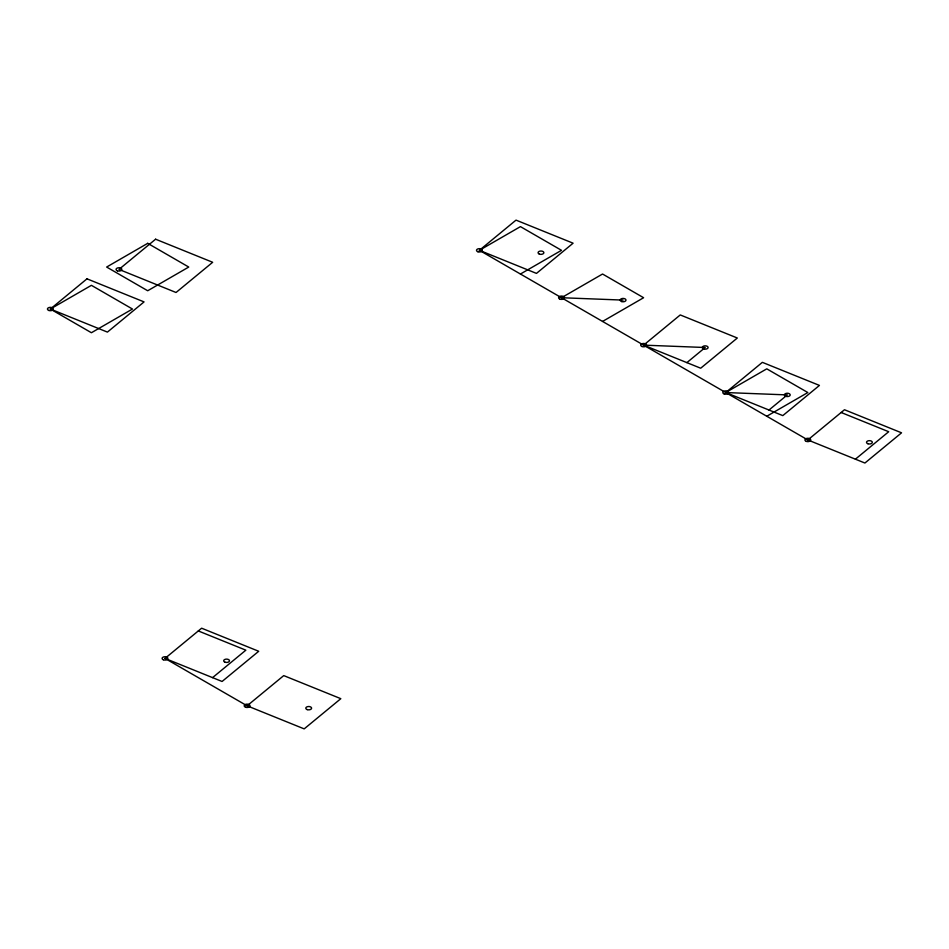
<?xml version="1.0" encoding="UTF-8"?>
<svg xmlns="http://www.w3.org/2000/svg" width="949" height="949" viewBox="0 0 949 949"><rect width="100%" height="100%" fill="white"/><g stroke="black" fill="none" stroke-linecap="round" stroke-linejoin="round"><path stroke-width="1.42" d="M164.996 658.404L201.627 628.202L258.709 651.275L222.078 681.477L164.996 658.404L247.108 705.807L304.19 728.879L340.821 698.678L283.739 675.605L247.108 705.807M212.564 677.633L245.862 650.172L198.305 630.943M643.612 345.139L680.255 314.938L737.326 338.01L700.694 368.212L643.612 345.139L705.202 347.512L686.874 362.625M768.987 410.027L787.314 394.914L725.724 392.542L762.367 362.34L819.438 385.413L782.806 415.615L725.724 392.542L766.78 368.841L807.836 392.542L766.78 416.243M807.836 439.956L844.48 409.743L901.55 432.815L864.919 463.029L807.836 439.956L479.387 250.322L516.019 220.121L573.101 243.193L536.47 273.395L479.387 250.322L520.443 226.621L561.5 250.322L520.443 274.024M855.405 459.186L888.703 431.724L841.146 412.495M602.556 321.438L643.612 297.725L602.556 274.024L561.5 297.725L623.09 300.098M86.988 278.828L50.356 309.03L91.412 332.731L132.469 309.03L91.412 285.329L50.356 309.03L107.427 332.103L144.058 301.901L86.988 278.828M155.6 239.207L118.969 269.409L176.04 292.494L212.671 262.28L155.6 239.207M147.7 243.335L106.644 267.049L147.7 290.75L188.756 267.049L147.7 243.335M117.51 270.868A2.906 1.673 0 0 0 121.863 269.409A2.906 1.673 0 0 0 117.51 267.962A2.906 1.673 0 0 0 117.51 270.868M48.897 310.477A2.906 1.673 0 0 0 53.251 309.03A2.906 1.673 0 0 0 48.897 307.571A2.906 1.673 0 0 0 48.897 310.477M724.277 394.001A2.906 1.673 0 0 0 728.63 392.542A2.906 1.673 0 0 0 724.277 391.095A2.906 1.673 0 0 0 724.277 394.001M785.606 396.267A2.906 1.673 0 0 0 790.197 395.092A2.906 1.673 0 0 0 786.128 393.384A2.906 1.673 0 0 0 785.606 396.267M539.269 254.047A2.906 1.673 0 0 0 543.86 252.861A2.906 1.673 0 0 0 539.791 251.165A2.906 1.673 0 0 0 539.269 254.047M806.389 441.404A2.906 1.673 0 0 0 810.743 439.956A2.906 1.673 0 0 0 806.389 438.497A2.906 1.673 0 0 0 806.389 441.404M477.94 251.77A2.906 1.673 0 0 0 482.294 250.322A2.906 1.673 0 0 0 477.94 248.875A2.906 1.673 0 0 0 477.94 251.77M621.642 301.557A2.906 1.673 0 0 0 625.996 300.098A2.906 1.673 0 0 0 621.642 298.65A2.906 1.673 0 0 0 621.642 301.557M867.979 443.776A2.906 1.673 0 0 0 872.333 442.317A2.906 1.673 0 0 0 867.979 440.87A2.906 1.673 0 0 0 867.979 443.776M641.915 346.492A2.906 1.673 0 0 0 646.506 345.306A2.906 1.673 0 0 0 642.437 343.609A2.906 1.673 0 0 0 641.915 346.492M703.755 348.959A2.906 1.673 0 0 0 708.108 347.512A2.906 1.673 0 0 0 703.755 346.053A2.906 1.673 0 0 0 703.755 348.959M559.803 299.089A2.906 1.673 0 0 0 564.394 297.903A2.906 1.673 0 0 0 560.325 296.195A2.906 1.673 0 0 0 559.803 299.089M245.661 707.266A2.906 1.673 0 0 0 250.014 705.807A2.906 1.673 0 0 0 245.661 704.36A2.906 1.673 0 0 0 245.661 707.266M307.239 709.627A2.906 1.673 0 0 0 311.604 708.179A2.906 1.673 0 0 0 307.239 706.732A2.906 1.673 0 0 0 307.239 709.627M163.299 659.757A2.906 1.673 0 0 0 167.89 658.57A2.906 1.673 0 0 0 163.809 656.874A2.906 1.673 0 0 0 163.299 659.757M224.877 662.129A2.906 1.673 0 0 0 229.468 660.943A2.906 1.673 0 0 0 225.399 659.247A2.906 1.673 0 0 0 224.877 662.129"/></g></svg>
